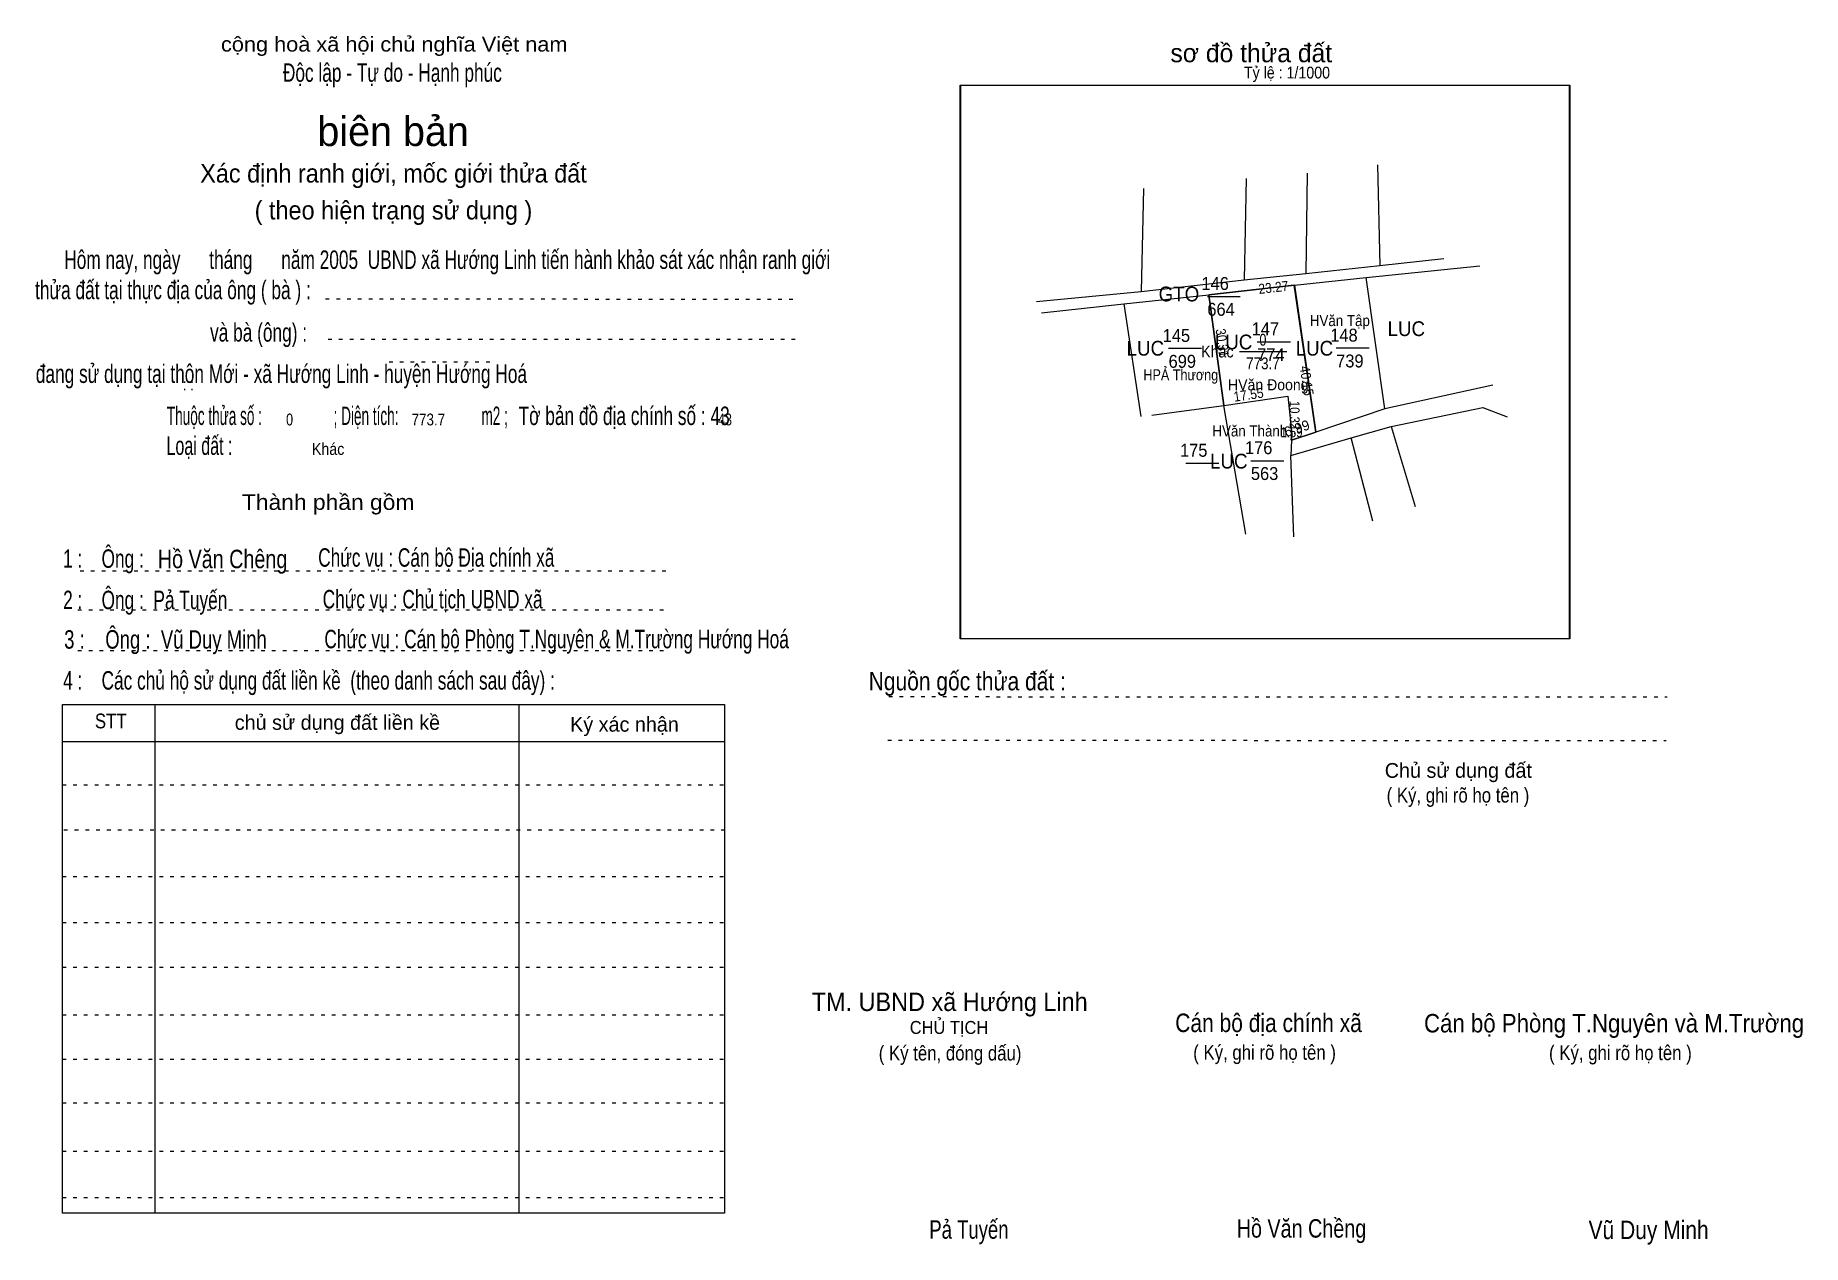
# Model space of a CAD drawing. Header units: centimetres. Extents: x -1.5 to 46.4, y -3.9 to 28.9.
import ezdxf
from ezdxf.enums import TextEntityAlignment as Align

# ---------------------------------------------------------------- set-up
doc = ezdxf.new("R2010")
doc.units = ezdxf.units.CM
doc.header["$LTSCALE"] = 0.16
doc.linetypes.add('DOTTED', pattern=[1.5, 0.3, -1.2])
for name, color, linetype, lineweight in [('15', 7, 'Continuous', 13), ('2', 7, 'Continuous', 25), ('22', 7, 'Continuous', 13), ('33', 7, 'Continuous', 13), ('5', 7, 'DOTTED', 13)]:
    doc.layers.add(name, color=color, linetype=linetype, lineweight=lineweight)
doc.layers.add('34', color=7, linetype='Continuous')
doc.layers.add('51', color=7, linetype='Continuous')

msp = doc.modelspace()

# ---------------------------------------------------------------- linework, layer by layer
at = {"layer": '15'}
for p, q in [((30.26, 21.79), (31.15, 21.79)), ((29.21, 20.39), (30.1, 20.39)), ((31.61, 20.56), (32.51, 20.56)), ((33.75, 20.4), (34.64, 20.4)), ((29.68, 17.28), (30.57, 17.28)), ((31.44, 17.34), (32.33, 17.34))]:
    msp.add_line(p, q, dxfattribs=at)
at = {"layer": '2'}
msp.add_lwpolyline([(23.56, 27.52), (40.06, 27.52), (40.06, 12.52), (23.56, 12.52)], close=True, dxfattribs=at)
at = {"layer": '22'}
for p, q in [((31.31, 24.99), (31.26, 22.24)), ((32.96, 25.13), (32.93, 22.42)), ((34.87, 25.36), (34.93, 22.63)), ((28.53, 24.72), (28.47, 21.93)), ((32.62, 22.1), (33.2, 18.12)), ((28, 21.59), (28.46, 18.54)), ((30.71, 18.84), (30.3, 21.84)), ((28.76, 18.58), (30.71, 18.84)), ((31.3, 15.35), (30.71, 18.84)), ((35.24, 18.27), (35.89, 16.1)), ((34.74, 15.7), (34.16, 17.96)), ((32.6, 15.28), (32.52, 17.48))]:
    msp.add_line(p, q, dxfattribs=at)
for points in [[(25.63, 21.66), (28.47, 21.93), (31.26, 22.24), (32.93, 22.42), (34.93, 22.63), (36.67, 22.82)], [(25.77, 21.35), (28, 21.59), (30.3, 21.84), (32.62, 22.1), (34.56, 22.31), (37.64, 22.62)], [(37.99, 19.39), (35.07, 18.75), (34.56, 22.31)], [(30.71, 18.84), (32.44, 19.09), (32.55, 18.06)], [(35.07, 18.75), (33.2, 18.12), (32.54, 17.9)], [(35.24, 18.27), (37.72, 18.78), (38.38, 18.53)], [(32.52, 17.48), (34.16, 17.96), (35.24, 18.27)], [(32.55, 18.06), (32.54, 17.9), (32.52, 17.48)], [(32.54, 17.9), (32.53, 17.9), (32.55, 18.06)]]:
    msp.add_lwpolyline(points, dxfattribs=at)
msp.add_lwpolyline([(32.55, 18.06), (32.54, 17.9), (33.2, 18.12), (32.61, 22.1), (30.3, 21.84), (30.71, 18.84), (32.44, 19.09)], close=True, dxfattribs=at)
at = {"layer": '33'}
msp.add_line((31.13, 20.3), (32.41, 20.3), dxfattribs=at)
at = {"layer": '5'}
for p, q in [((6.37, 21.73), (19.21, 21.72)), ((6.44, 20.64), (19.25, 20.64)), ((8.09, 20.02), (10.86, 20.02)), ((-0.28, 14.36), (15.72, 14.36)), ((-0.34, 13.3), (15.66, 13.3)), ((-0.34, 12.2), (15.66, 12.2)), ((21.63, 10.95), (42.72, 10.94)), ((21.6, 9.77), (42.69, 9.76)), ((-0.76, 8.56), (17.18, 8.56)), ((-0.72, 7.34), (17.22, 7.34)), ((-0.76, 6.08), (17.18, 6.08)), ((-0.76, 4.83), (17.18, 4.83)), ((-0.76, 3.62), (17.18, 3.62)), ((-0.76, 2.33), (17.18, 2.33)), ((-0.76, 1.13), (17.18, 1.13)), ((-0.76, -0.06), (17.18, -0.06)), ((-0.76, -1.37), (17.18, -1.37)), ((-0.76, -2.62), (17.18, -2.62))]:
    msp.add_line(p, q, dxfattribs=at)
at = {"layer": '5', "linetype": 'Continuous', "lineweight": 25}
for p, q in [((1.74, 10.74), (1.74, -3.05)), ((11.61, 10.74), (11.61, -3.05)), ((-0.76, 9.73), (17.18, 9.73))]:
    msp.add_line(p, q, dxfattribs=at)
for points in [[(23.58, 27.52), (40.08, 27.52), (40.08, 12.52), (23.58, 12.52)], [(-0.76, 10.74), (17.18, 10.74), (17.18, -3.05), (-0.76, -3.05)]]:
    msp.add_lwpolyline(points, close=True, dxfattribs=at)

# ---------------------------------------------------------------- texts
at = {"layer": '15', "width": 0.95}
for s, p in [('146', (30.1, 21.97)), ('664', (30.26, 21.27)), ('147', (31.46, 20.74)), ('145', (29.05, 20.56)), ('148', (33.59, 20.57)), ('699', (29.21, 19.86)), ('774', (31.61, 20.04)), ('739', (33.75, 19.87)), ('175', (29.52, 17.45)), ('176', (31.28, 17.52)), ('563', (31.44, 16.82))]:
    msp.add_text(s, height=0.35, dxfattribs=at).set_placement(p)
at = {"layer": '22'}
for s, height, width, p in [('GTO', 0.4, 0.95, (29.49, 21.66)), ('HVăn Tập', 0.3, 0.9, (33.85, 20.99)), ('LUC', 0.4, 0.95, (35.65, 20.72)), ('LUC', 0.4, 0.95, (28.58, 20.19)), ('LUC', 0.4, 0.95, (30.97, 20.36)), ('LUC', 0.4, 0.95, (33.16, 20.19)), ('HPẢ Thương', 0.3, 0.85, (29.54, 19.52)), ('HVăn Đoong', 0.3, 0.95, (31.91, 19.25)), ('HVăn Thành', 0.3, 0.9, (31.41, 18)), ('LUC', 0.4, 0.95, (30.84, 17.13))]:
    msp.add_text(s, height=height, dxfattribs=dict(at, width=width)).set_placement(p, align=Align.CENTER)
at = {"layer": '33'}
for s, width, p in [('0', 0.8, (31.765, 20.46)), ('773.7', 0.85, (31.765, 19.82))]:
    msp.add_text(s, height=0.32, dxfattribs=dict(at, width=width)).set_placement(p, align=Align.CENTER)
at = {"layer": '33', "width": 0.9}
msp.add_text('Khác', height=0.32, dxfattribs=at).set_placement((30.97, 20.14), align=Align.RIGHT)
at = {"layer": '34'}
for s, width, p in [(': : ', 0.85, (2.5, 19.25)), ('0', 0.8, (5.3, 18.3)), ('773.7', 0.85, (8.7, 18.3)), ('43', 0.8, (17, 18.3)), ('Khác', 0.9, (6, 17.5))]:
    msp.add_text(s, height=0.32, dxfattribs=dict(at, width=width)).set_placement(p)
at = {"layer": '5'}
for s, height, width, p in [('cộng hoà xã hội chủ nghĩa Việt nam', 0.4, 1.1, (8.23, 28.43)), ('Độc lập - Tự do - Hạnh phúc', 0.5, 0.7, (8.18, 27.61)), ('Xác định ranh giới, mốc giới thửa đất', 0.5, 0.95, (8.21, 24.88)), ('( theo hiện trạng sử dụng )', 0.5, 0.95, (8.21, 23.88)), ('Thành phần gồm', 0.42, 1.1, (6.44, 16.01)), ('Hồ Văn Chêng', 0.5, 0.8, (3.58, 14.43)), ('Chức vụ : Cán bộ Địa chính xã', 0.5, 0.7, (9.37, 14.47)), ('Chức vụ : Chủ tịch UBND xã', 0.5, 0.7, (9.27, 13.34)), ('Chức vụ : Cán bộ Phòng T.Nguyên & M.Trường Hướng Hoá', 0.5, 0.7, (12.63, 12.26)), ('    Nguồn gốc thửa đất :', 0.5, 0.85, (23.44, 11.12)), ('( Ký, ghi rõ họ tên )', 0.4, 0.85, (37.05, 8.08)), ('CHỦ TỊCH', 0.35, 0.95, (23.26, 1.81)), ('( Ký tên, đóng dấu)', 0.4, 0.85, (23.29, 1.09)), ('( Ký, ghi rõ họ tên )', 0.4, 0.85, (31.81, 1.11)), ('( Ký, ghi rõ họ tên )', 0.4, 0.85, (41.45, 1.1)), ('Pả Tuyến', 0.5, 0.75, (23.8, -3.74)), ('Hồ Văn Chềng', 0.5, 0.8, (32.81, -3.71)), ('Vũ Duy Minh', 0.5, 0.85, (42.215, -3.75))]:
    msp.add_text(s, height=height, dxfattribs=dict(at, width=width)).set_placement(p, align=Align.CENTER)
msp.add_text('sơ đồ thửa đất', height=0.5, dxfattribs=at).set_placement((29.26, 28.14))
for s, height, p in [('biên bản', 0.8, (8.2, 25.87)), ('      chủ sử dụng đất liền kề', 0.4, (6.245, 10.05)), ('   Ký xác nhận', 0.4, (14.245, 10)), ('Chủ sử dụng đất', 0.4, (37.06, 8.75))]:
    msp.add_text(s, height=height, dxfattribs=at).set_placement(p, align=Align.CENTER)
for s, height, width, p in [('   Hôm nay, ngày      tháng      năm 2005  UBND xã Hướng Linh tiến hành khảo sát xác nhận ranh giới ', 0.5, 0.7, (-1.1, 22.54)), ('thửa đất tại thực địa của ông ( bà ) :                                       ', 0.5, 0.7, (-1.5, 21.72)), ('                                     và bà (ông) :', 0.5, 0.7, (-1.57, 20.57)), (' đang sử dụng tại thôn Mới - xã Hướng Linh - huyện Hướng Hoá', 0.5, 0.7, (-1.61, 19.45)), ('Thuộc thửa số :                   ; Diện tích:                      m2 ;                                            ', 0.5, 0.55, (2.07, 18.31)), ('Tờ bản đồ địa chính số : 43', 0.5, 0.7, (11.6, 18.31)), ('Loại đất :  ', 0.5, 0.65, (2.06, 17.5)), ('    1 :    Ông :                                                        ', 0.5, 0.7, (-1.26, 14.44)), ('    2 :    Ông :  Pả Tuyến', 0.5, 0.7, (-1.26, 13.32)), ('    3 :    Ông :  Vũ Duy Minh', 0.5, 0.75, (-1.27, 12.25)), ('    4 :    Các chủ hộ sử dụng đất liền kề  (theo danh sách sau đây) :', 0.5, 0.7, (-1.26, 11.14)), ('STT', 0.4, 0.85, (0.12, 10.09)), ('TM. UBND xã Hướng Linh', 0.5, 0.95, (19.54, 2.43)), ('Cán bộ địa chính xã  ', 0.5, 0.85, (29.39, 1.86)), ('Cán bộ Phòng T.Nguyên và M.Trường', 0.5, 0.9, (36.13, 1.85))]:
    msp.add_text(s, height=height, dxfattribs=dict(at, width=width)).set_placement(p)
at = {"layer": '51', "width": 0.9}
msp.add_text('Tỷ lệ : 1/1000', height=0.32, dxfattribs=at).set_placement((31.25, 27.7))
at = {"layer": '51'}
for s, rotation, width, p in [('23.27', 6.316, 0.9, (32.0651, 21.9048)), ('30.31', 277.678, 0.85, (30.5328, 20.518)), ('40.15', 278.451, 0.9, (32.8195, 19.4898)), ('17.55', 8.255, 0.9, (31.3956, 18.9974)), ('10.32', 270, 0.85, (32.49, 18.58))]:
    msp.add_text(s, height=0.27, rotation=rotation, dxfattribs=dict(at, width=width)).set_placement(p, align=Align.CENTER)
at = {"layer": '51', "width": 0.85}
msp.add_text('1.59', height=0.27, dxfattribs=at).set_placement((32.54, 17.98), align=Align.CENTER)
at = {"layer": '51'}
msp.add_text('6.99', height=0.27, rotation=18.617, dxfattribs=at).set_placement((32.7269, 18.0901), align=Align.CENTER)

doc.saveas('drawing.dxf')
